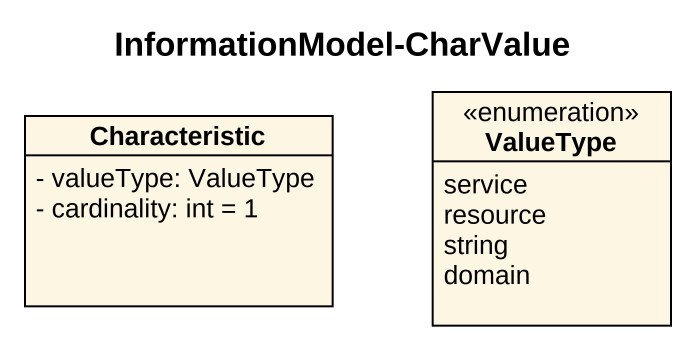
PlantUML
@startuml
title InformationModel-CharValue
hide circle
hide empty members
skinparam classAttributeIconSize 0
enum ValueType {
  service
  resource
  string
  domain
}
class Characteristic {
  - valueType: ValueType
  - cardinality: int = 1
}
@enduml
